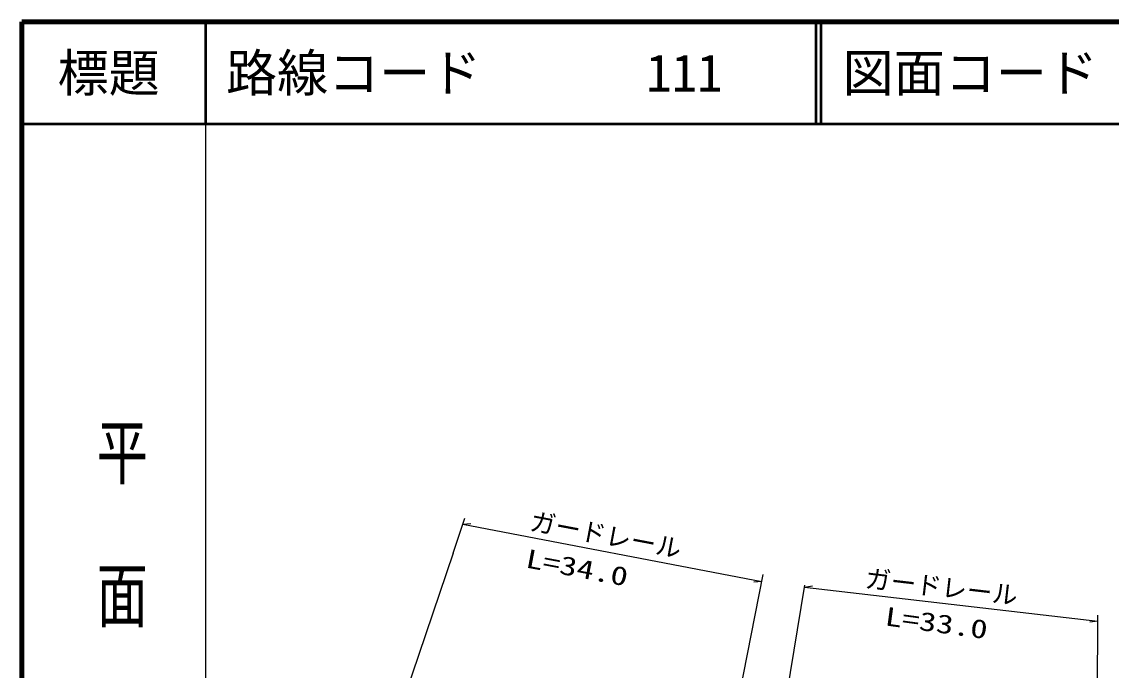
# Model space of a CAD drawing. Units: millimetres, scale not verified. Extents: x 40000 to 680000, y 20000 to 380000.
# Drawn here: x 40000 to 146685, y 316540 to 380000 of the extents above; entities that cross this region are included whole.
import ezdxf
from ezdxf.enums import TextEntityAlignment as Align

# ---------------------------------------------------------------- set-up
doc = ezdxf.new("R2010")
doc.units = ezdxf.units.MM
doc.header["$LTSCALE"] = 1000
for name, color, linetype, lineweight in [('M-BGD', 7, 'Continuous', 25), ('M-TTL', 2, 'Continuous', 140), ('M-TTL-BAND', 7, 'Continuous', 25), ('M-TTL-LINE', 7, 'Continuous', 50)]:
    doc.layers.add(name, color=color, linetype=linetype, lineweight=lineweight)
doc.layers.add('M-TTL-TXT', color=7, linetype='Continuous')
doc.styles.add('@ＭＳ ゴシック', font='')
doc.styles.add('ＭＳ ゴシック', font='')
doc.styles.get('@ＭＳ ゴシック').set_extended_font_data('@MS Gothic')
doc.styles.get('ＭＳ ゴシック').set_extended_font_data('MS Gothic')

msp = doc.modelspace()

# ---------------------------------------------------------------- linework, layer by layer
at = {"layer": 'M-BGD'}
for p, q in [((82229, 327995), (83393, 331427)), ((83187, 330822), (83964, 330893)), ((83187, 330822), (112458, 325227)), ((82229, 327995), (75031, 306761)), ((107643, 300679), (112592, 325913)), ((112458, 325227), (111681, 325156)), ((112748, 301036), (116685, 324871)), ((116653, 324677), (117423, 324805)), ((116653, 324677), (145368, 321355)), ((145368, 321355), (144599, 321227)), ((145231, 297099), (145372, 321918))]:
    msp.add_line(p, q, dxfattribs=at)
at = {"layer": 'M-TTL'}
for p, q in [((40000, 380000), (40000, 20000)), ((680000, 380000), (40000, 380000))]:
    msp.add_line(p, q, dxfattribs=at)
at = {"layer": 'M-TTL-BAND'}
msp.add_line((58000, 370000), (58000, 20000), dxfattribs=at)
at = {"layer": 'M-TTL-LINE'}
for p, q in [((58000, 380000), (58000, 370000)), ((117750, 380000), (117750, 370000)), ((118250, 380000), (118250, 370000)), ((40000, 370000), (680000, 370000))]:
    msp.add_line(p, q, dxfattribs=at)

# ---------------------------------------------------------------- texts
at = {"layer": 'M-BGD', "style": 'ＭＳ ゴシック'}
for rotation, p in [(349.3, (89550, 329727)), (353.4, (122450, 324099))]:
    msp.add_text('ガードレール', height=1833, rotation=rotation, dxfattribs=at).set_placement(p, align=Align.BOTTOM_LEFT)
at = {"layer": 'M-BGD', "style": 'ＭＳ ゴシック', "width": 1.35}
for s, rotation, p in [('L=34.0', 349.3, (89144, 326075)), ('L=33.0', 352.3, (124372, 320391))]:
    msp.add_text(s, height=1833, rotation=rotation, dxfattribs=at).set_placement(p, align=Align.BOTTOM_LEFT)
at = {"layer": 'M-TTL-BAND', "style": '@ＭＳ ゴシック', "width": 1.4}
msp.add_text('平  面  図', height=3666, rotation=270, dxfattribs=at).set_placement((49777, 306475), align=Align.MIDDLE_RIGHT)
at = {"layer": 'M-TTL-TXT', "style": 'ＭＳ ゴシック'}
msp.add_text('標題', height=3666, dxfattribs=at).set_placement((48500, 375000), align=Align.MIDDLE_CENTER)
for s, p in [('路線コード', (60000, 375000)), ('111', (101142, 375000)), ('図面コード', (120380, 375000))]:
    msp.add_text(s, height=3666, dxfattribs=at).set_placement(p, align=Align.MIDDLE_LEFT)

doc.saveas('drawing.dxf')
